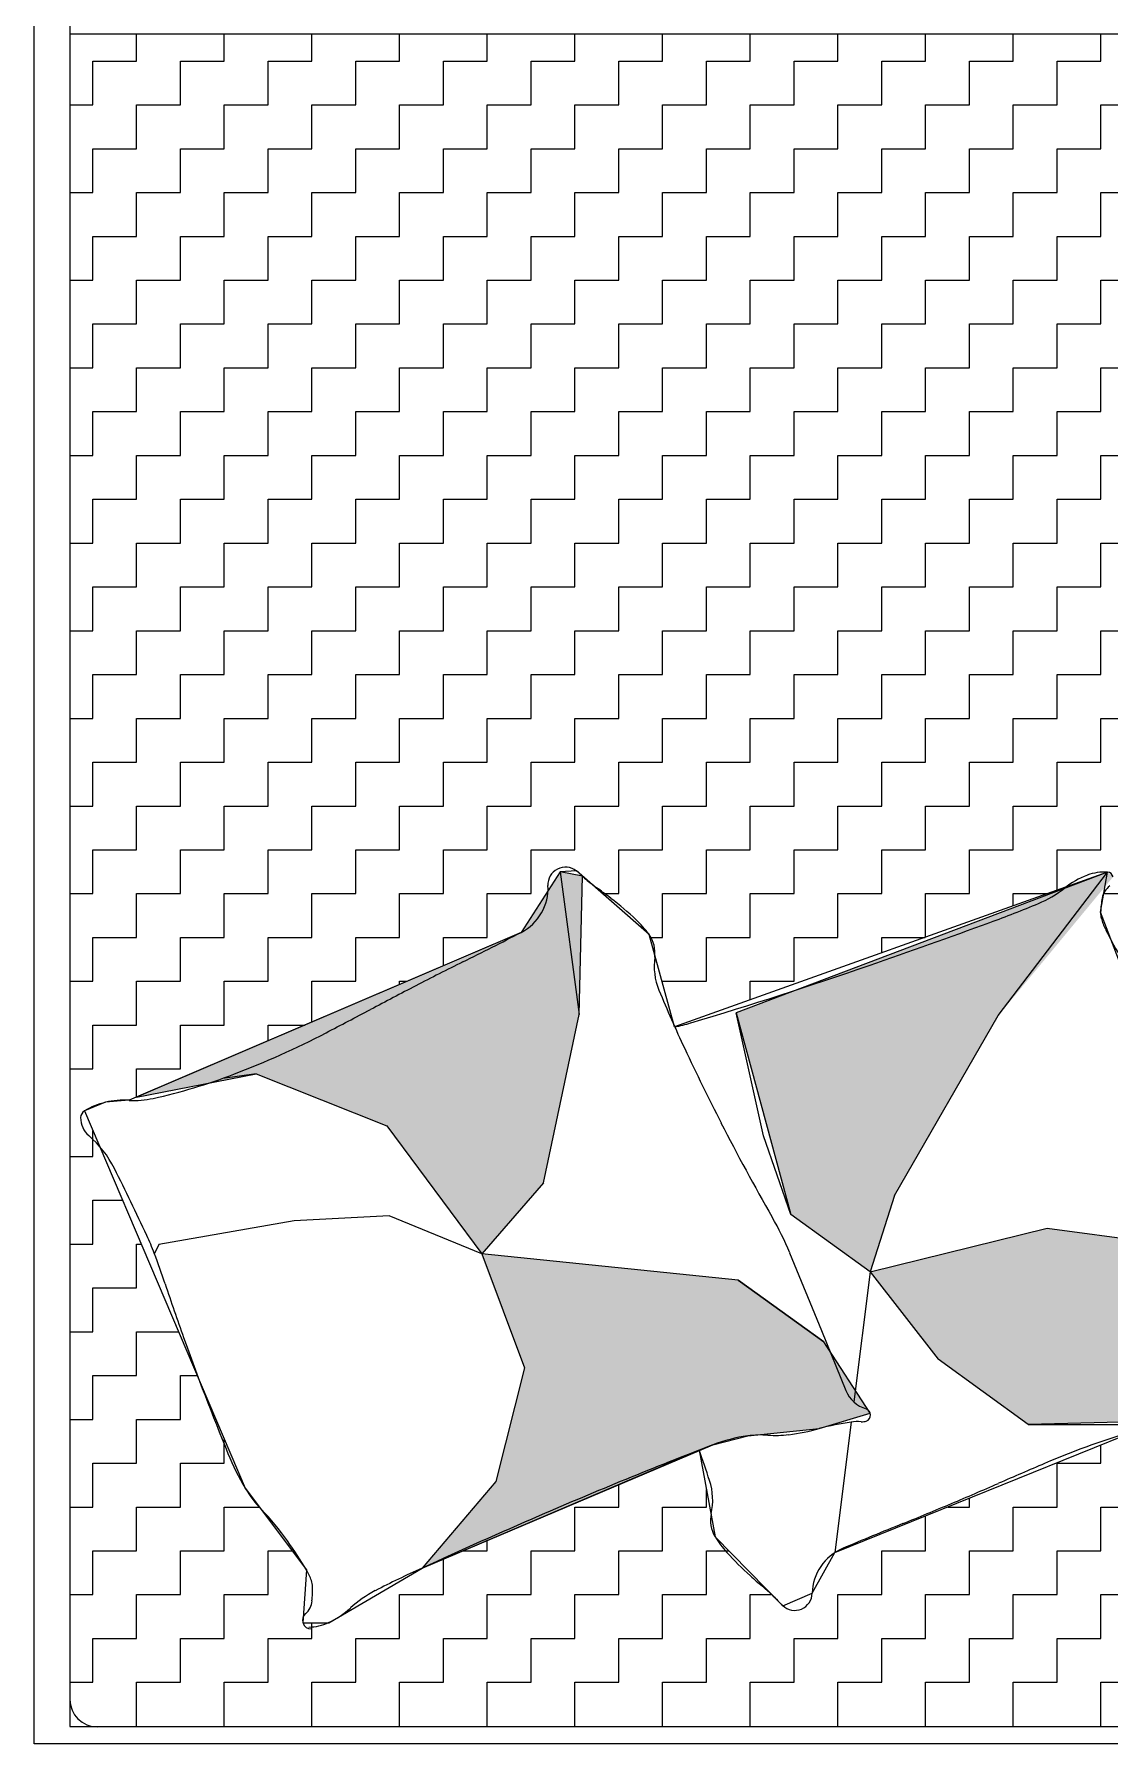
# Model space of a CAD drawing. Header units: inches. Extents: x 11.4 to 53.9, y 13.7 to 38.5.
# Drawn here: x 17.353 to 18.132, y 31.514 to 32.753 of the extents above; entities that cross this region are included whole.
import ezdxf

# ---------------------------------------------------------------- set-up
doc = ezdxf.new("R2010")
doc.units = ezdxf.units.IN
doc.header["$MEASUREMENT"] = 0
for name, color, linetype in [('02', 2, 'Continuous'), ('1', 1, 'Continuous'), ('4', 4, 'Continuous'), ('8', 8, 'Continuous')]:
    doc.layers.add(name, color=color, linetype=linetype)

msp = doc.modelspace()

# ---------------------------------------------------------------- hatches: boundary and pattern name
at = {"layer": '8'}
h = msp.add_hatch(color=256, dxfattribs=at)
h.paths.add_polyline_path([(17.6774, 31.8691), (17.7222, 31.9207), (17.748, 32.0427), (17.7503, 32.1429), (17.7342, 32.1459), (17.7059, 32.1021), (17.4274, 31.9828), (17.514, 31.9997), (17.6086, 31.9619)])
h.paths.add_polyline_path([(17.6774, 31.8691), (17.7084, 31.7866), (17.6877, 31.7041), (17.6342, 31.6415), (17.8448, 31.7307), (17.8701, 31.7373), (17.9219, 31.7426), (17.9588, 31.7537), (17.9251, 31.8055), (17.8632, 31.8502)])
h.paths.add_polyline_path([(17.9587, 31.8561), (18.0871, 31.8877), (18.1899, 31.8739), (18.2259, 31.8538), (18.2672, 31.7649), (18.2212, 31.7492), (18.0733, 31.7455), (18.0081, 31.7929)])
edge = h.paths.add_edge_path()
edge.add_line((18.1347, 32.1423), (18.0516, 32.0418))
edge.add_line((18.0516, 32.0418), (17.9764, 31.9114))
edge.add_line((17.9764, 31.9114), (17.9587, 31.8561))
edge.add_line((17.9587, 31.8561), (17.9013, 31.8976))
edge.add_line((17.9013, 31.8976), (17.8618, 32.0437))
edge.add_line((17.8618, 32.0437), (18.1307, 32.1457))
msp.add_hatch(color=256, dxfattribs=at).paths.add_polyline_path([(17.9587, 31.8561), (17.9764, 31.9114), (18.0516, 32.0418), (18.1307, 32.1457), (17.8618, 32.0437), (17.9013, 31.8976)])

# ---------------------------------------------------------------- linework, layer by layer
at = {"layer": '02'}
for p, q in [((17.4274, 32.7335), (17.4274, 32.753)), ((17.4909, 32.7335), (17.4909, 32.753)), ((17.5544, 32.7335), (17.5544, 32.753)), ((17.6179, 32.7335), (17.6179, 32.753)), ((17.6814, 32.7335), (17.6814, 32.753)), ((17.7449, 32.7335), (17.7449, 32.753)), ((17.8084, 32.7335), (17.8084, 32.753)), ((17.8719, 32.7335), (17.8719, 32.753)), ((17.9354, 32.7335), (17.9354, 32.753)), ((17.9989, 32.7335), (17.9989, 32.753)), ((18.0624, 32.7335), (18.0624, 32.753)), ((18.1259, 32.7335), (18.1259, 32.753)), ((17.3957, 32.7017), (17.3957, 32.7335)), ((17.3957, 32.7335), (17.4274, 32.7335)), ((17.4592, 32.7017), (17.4592, 32.7335)), ((17.4592, 32.7335), (17.4909, 32.7335)), ((17.5227, 32.7017), (17.5227, 32.7335)), ((17.5227, 32.7335), (17.5544, 32.7335)), ((17.5862, 32.7017), (17.5862, 32.7335)), ((17.5862, 32.7335), (17.6179, 32.7335)), ((17.6497, 32.7017), (17.6497, 32.7335)), ((17.6497, 32.7335), (17.6814, 32.7335)), ((17.7132, 32.7017), (17.7132, 32.7335)), ((17.7132, 32.7335), (17.7449, 32.7335)), ((17.7767, 32.7017), (17.7767, 32.7335)), ((17.7767, 32.7335), (17.8084, 32.7335)), ((17.8402, 32.7017), (17.8402, 32.7335)), ((17.8402, 32.7335), (17.8719, 32.7335)), ((17.9037, 32.7017), (17.9037, 32.7335)), ((17.9037, 32.7335), (17.9354, 32.7335)), ((17.9672, 32.7017), (17.9672, 32.7335)), ((17.9672, 32.7335), (17.9989, 32.7335)), ((18.0307, 32.7017), (18.0307, 32.7335)), ((18.0307, 32.7335), (18.0624, 32.7335)), ((18.0942, 32.7017), (18.0942, 32.7335)), ((18.0942, 32.7335), (18.1259, 32.7335)), ((17.379, 32.7017), (17.3957, 32.7017)), ((17.4274, 32.67), (17.4274, 32.7017)), ((17.4274, 32.7017), (17.4592, 32.7017)), ((17.4909, 32.7017), (17.5227, 32.7017)), ((17.4909, 32.67), (17.4909, 32.7017)), ((17.5544, 32.67), (17.5544, 32.7017)), ((17.5544, 32.7017), (17.5862, 32.7017)), ((17.6179, 32.67), (17.6179, 32.7017)), ((17.6179, 32.7017), (17.6497, 32.7017)), ((17.6814, 32.67), (17.6814, 32.7017)), ((17.6814, 32.7017), (17.7132, 32.7017)), ((17.7449, 32.67), (17.7449, 32.7017)), ((17.7449, 32.7017), (17.7767, 32.7017)), ((17.8084, 32.67), (17.8084, 32.7017)), ((17.8084, 32.7017), (17.8402, 32.7017)), ((17.8719, 32.67), (17.8719, 32.7017)), ((17.8719, 32.7017), (17.9037, 32.7017)), ((17.9354, 32.67), (17.9354, 32.7017)), ((17.9354, 32.7017), (17.9672, 32.7017)), ((17.9989, 32.67), (17.9989, 32.7017)), ((17.9989, 32.7017), (18.0307, 32.7017)), ((18.0624, 32.67), (18.0624, 32.7017)), ((18.0624, 32.7017), (18.0942, 32.7017)), ((18.1259, 32.67), (18.1259, 32.7017)), ((18.1259, 32.7017), (18.1577, 32.7017)), ((17.3957, 32.6382), (17.3957, 32.67)), ((17.3957, 32.67), (17.4274, 32.67)), ((17.4592, 32.6382), (17.4592, 32.67)), ((17.4592, 32.67), (17.4909, 32.67)), ((17.5227, 32.6382), (17.5227, 32.67)), ((17.5227, 32.67), (17.5544, 32.67)), ((17.5862, 32.6382), (17.5862, 32.67)), ((17.5862, 32.67), (17.6179, 32.67)), ((17.6497, 32.6382), (17.6497, 32.67)), ((17.6497, 32.67), (17.6814, 32.67)), ((17.7132, 32.6382), (17.7132, 32.67)), ((17.7132, 32.67), (17.7449, 32.67)), ((17.7767, 32.6382), (17.7767, 32.67)), ((17.7767, 32.67), (17.8084, 32.67)), ((17.8402, 32.6382), (17.8402, 32.67)), ((17.8402, 32.67), (17.8719, 32.67)), ((17.9037, 32.6382), (17.9037, 32.67)), ((17.9037, 32.67), (17.9354, 32.67)), ((17.9672, 32.6382), (17.9672, 32.67)), ((17.9672, 32.67), (17.9989, 32.67)), ((18.0307, 32.6382), (18.0307, 32.67)), ((18.0307, 32.67), (18.0624, 32.67)), ((18.0942, 32.6382), (18.0942, 32.67)), ((18.0942, 32.67), (18.1259, 32.67)), ((17.379, 32.6382), (17.3957, 32.6382)), ((17.4274, 32.6065), (17.4274, 32.6382)), ((17.4274, 32.6382), (17.4592, 32.6382)), ((17.4909, 32.6382), (17.5227, 32.6382)), ((17.4909, 32.6065), (17.4909, 32.6382)), ((17.5544, 32.6065), (17.5544, 32.6382)), ((17.5544, 32.6382), (17.5862, 32.6382)), ((17.6179, 32.6065), (17.6179, 32.6382)), ((17.6179, 32.6382), (17.6497, 32.6382)), ((17.6814, 32.6065), (17.6814, 32.6382)), ((17.6814, 32.6382), (17.7132, 32.6382)), ((17.7449, 32.6065), (17.7449, 32.6382)), ((17.7449, 32.6382), (17.7767, 32.6382)), ((17.8084, 32.6065), (17.8084, 32.6382)), ((17.8084, 32.6382), (17.8402, 32.6382)), ((17.8719, 32.6065), (17.8719, 32.6382)), ((17.8719, 32.6382), (17.9037, 32.6382)), ((17.9354, 32.6065), (17.9354, 32.6382)), ((17.9354, 32.6382), (17.9672, 32.6382)), ((17.9989, 32.6065), (17.9989, 32.6382)), ((17.9989, 32.6382), (18.0307, 32.6382)), ((18.0624, 32.6065), (18.0624, 32.6382)), ((18.0624, 32.6382), (18.0942, 32.6382)), ((18.1259, 32.6065), (18.1259, 32.6382)), ((18.1259, 32.6382), (18.1577, 32.6382)), ((17.3957, 32.5747), (17.3957, 32.6065)), ((17.3957, 32.6065), (17.4274, 32.6065)), ((17.4592, 32.5747), (17.4592, 32.6065)), ((17.4592, 32.6065), (17.4909, 32.6065)), ((17.5227, 32.5747), (17.5227, 32.6065)), ((17.5227, 32.6065), (17.5544, 32.6065)), ((17.5862, 32.5747), (17.5862, 32.6065)), ((17.5862, 32.6065), (17.6179, 32.6065)), ((17.6497, 32.5747), (17.6497, 32.6065)), ((17.6497, 32.6065), (17.6814, 32.6065)), ((17.7132, 32.5747), (17.7132, 32.6065)), ((17.7132, 32.6065), (17.7449, 32.6065)), ((17.7767, 32.5747), (17.7767, 32.6065)), ((17.7767, 32.6065), (17.8084, 32.6065)), ((17.8402, 32.5747), (17.8402, 32.6065)), ((17.8402, 32.6065), (17.8719, 32.6065)), ((17.9037, 32.5747), (17.9037, 32.6065)), ((17.9037, 32.6065), (17.9354, 32.6065)), ((17.9672, 32.5747), (17.9672, 32.6065)), ((17.9672, 32.6065), (17.9989, 32.6065)), ((18.0307, 32.5747), (18.0307, 32.6065)), ((18.0307, 32.6065), (18.0624, 32.6065)), ((18.0942, 32.5747), (18.0942, 32.6065)), ((18.0942, 32.6065), (18.1259, 32.6065)), ((17.379, 32.5747), (17.3957, 32.5747)), ((17.4274, 32.543), (17.4274, 32.5747)), ((17.4274, 32.5747), (17.4592, 32.5747)), ((17.4909, 32.5747), (17.5227, 32.5747)), ((17.4909, 32.543), (17.4909, 32.5747)), ((17.5544, 32.543), (17.5544, 32.5747)), ((17.5544, 32.5747), (17.5862, 32.5747)), ((17.6179, 32.543), (17.6179, 32.5747)), ((17.6179, 32.5747), (17.6497, 32.5747)), ((17.6814, 32.543), (17.6814, 32.5747)), ((17.6814, 32.5747), (17.7132, 32.5747)), ((17.7449, 32.543), (17.7449, 32.5747)), ((17.7449, 32.5747), (17.7767, 32.5747)), ((17.8084, 32.543), (17.8084, 32.5747)), ((17.8084, 32.5747), (17.8402, 32.5747)), ((17.8719, 32.543), (17.8719, 32.5747)), ((17.8719, 32.5747), (17.9037, 32.5747)), ((17.9354, 32.543), (17.9354, 32.5747)), ((17.9354, 32.5747), (17.9672, 32.5747)), ((17.9989, 32.543), (17.9989, 32.5747)), ((17.9989, 32.5747), (18.0307, 32.5747)), ((18.0624, 32.543), (18.0624, 32.5747)), ((18.0624, 32.5747), (18.0942, 32.5747)), ((18.1259, 32.543), (18.1259, 32.5747)), ((18.1259, 32.5747), (18.1577, 32.5747)), ((17.3957, 32.5112), (17.3957, 32.543)), ((17.3957, 32.543), (17.4274, 32.543)), ((17.4592, 32.5112), (17.4592, 32.543)), ((17.4592, 32.543), (17.4909, 32.543)), ((17.5227, 32.5112), (17.5227, 32.543)), ((17.5227, 32.543), (17.5544, 32.543)), ((17.5862, 32.5112), (17.5862, 32.543)), ((17.5862, 32.543), (17.6179, 32.543)), ((17.6497, 32.5112), (17.6497, 32.543)), ((17.6497, 32.543), (17.6814, 32.543)), ((17.7132, 32.5112), (17.7132, 32.543)), ((17.7132, 32.543), (17.7449, 32.543)), ((17.7767, 32.5112), (17.7767, 32.543)), ((17.7767, 32.543), (17.8084, 32.543)), ((17.8402, 32.5112), (17.8402, 32.543)), ((17.8402, 32.543), (17.8719, 32.543)), ((17.9037, 32.5112), (17.9037, 32.543)), ((17.9037, 32.543), (17.9354, 32.543)), ((17.9672, 32.5112), (17.9672, 32.543)), ((17.9672, 32.543), (17.9989, 32.543)), ((18.0307, 32.5112), (18.0307, 32.543)), ((18.0307, 32.543), (18.0624, 32.543)), ((18.0942, 32.5112), (18.0942, 32.543)), ((18.0942, 32.543), (18.1259, 32.543)), ((17.379, 32.5112), (17.3957, 32.5112)), ((17.4274, 32.4795), (17.4274, 32.5112)), ((17.4274, 32.5112), (17.4592, 32.5112)), ((17.4909, 32.5112), (17.5227, 32.5112)), ((17.4909, 32.4795), (17.4909, 32.5112)), ((17.5544, 32.4795), (17.5544, 32.5112)), ((17.5544, 32.5112), (17.5862, 32.5112)), ((17.6179, 32.4795), (17.6179, 32.5112)), ((17.6179, 32.5112), (17.6497, 32.5112)), ((17.6814, 32.4795), (17.6814, 32.5112)), ((17.6814, 32.5112), (17.7132, 32.5112)), ((17.7449, 32.4795), (17.7449, 32.5112)), ((17.7449, 32.5112), (17.7767, 32.5112)), ((17.8084, 32.4795), (17.8084, 32.5112)), ((17.8084, 32.5112), (17.8402, 32.5112)), ((17.8719, 32.4795), (17.8719, 32.5112)), ((17.8719, 32.5112), (17.9037, 32.5112)), ((17.9354, 32.4795), (17.9354, 32.5112)), ((17.9354, 32.5112), (17.9672, 32.5112)), ((17.9989, 32.4795), (17.9989, 32.5112)), ((17.9989, 32.5112), (18.0307, 32.5112)), ((18.0624, 32.4795), (18.0624, 32.5112)), ((18.0624, 32.5112), (18.0942, 32.5112)), ((18.1259, 32.4795), (18.1259, 32.5112)), ((18.1259, 32.5112), (18.1577, 32.5112)), ((17.3957, 32.4477), (17.3957, 32.4795)), ((17.3957, 32.4795), (17.4274, 32.4795)), ((17.4592, 32.4477), (17.4592, 32.4795)), ((17.4592, 32.4795), (17.4909, 32.4795)), ((17.5227, 32.4477), (17.5227, 32.4795)), ((17.5227, 32.4795), (17.5544, 32.4795)), ((17.5862, 32.4477), (17.5862, 32.4795)), ((17.5862, 32.4795), (17.6179, 32.4795)), ((17.6497, 32.4477), (17.6497, 32.4795)), ((17.6497, 32.4795), (17.6814, 32.4795)), ((17.7132, 32.4477), (17.7132, 32.4795)), ((17.7132, 32.4795), (17.7449, 32.4795)), ((17.7767, 32.4477), (17.7767, 32.4795)), ((17.7767, 32.4795), (17.8084, 32.4795)), ((17.8402, 32.4477), (17.8402, 32.4795)), ((17.8402, 32.4795), (17.8719, 32.4795)), ((17.9037, 32.4477), (17.9037, 32.4795)), ((17.9037, 32.4795), (17.9354, 32.4795)), ((17.9672, 32.4477), (17.9672, 32.4795)), ((17.9672, 32.4795), (17.9989, 32.4795)), ((18.0307, 32.4477), (18.0307, 32.4795)), ((18.0307, 32.4795), (18.0624, 32.4795)), ((18.0942, 32.4477), (18.0942, 32.4795)), ((18.0942, 32.4795), (18.1259, 32.4795)), ((17.379, 32.4477), (17.3957, 32.4477)), ((17.4274, 32.416), (17.4274, 32.4477)), ((17.4274, 32.4477), (17.4592, 32.4477)), ((17.4909, 32.4477), (17.5227, 32.4477)), ((17.4909, 32.416), (17.4909, 32.4477)), ((17.5544, 32.416), (17.5544, 32.4477)), ((17.5544, 32.4477), (17.5862, 32.4477)), ((17.6179, 32.416), (17.6179, 32.4477)), ((17.6179, 32.4477), (17.6497, 32.4477)), ((17.6814, 32.416), (17.6814, 32.4477)), ((17.6814, 32.4477), (17.7132, 32.4477)), ((17.7449, 32.416), (17.7449, 32.4477)), ((17.7449, 32.4477), (17.7767, 32.4477)), ((17.8084, 32.416), (17.8084, 32.4477)), ((17.8084, 32.4477), (17.8402, 32.4477)), ((17.8719, 32.416), (17.8719, 32.4477)), ((17.8719, 32.4477), (17.9037, 32.4477)), ((17.9354, 32.416), (17.9354, 32.4477)), ((17.9354, 32.4477), (17.9672, 32.4477)), ((17.9989, 32.416), (17.9989, 32.4477)), ((17.9989, 32.4477), (18.0307, 32.4477)), ((18.0624, 32.416), (18.0624, 32.4477)), ((18.0624, 32.4477), (18.0942, 32.4477)), ((18.1259, 32.416), (18.1259, 32.4477)), ((18.1259, 32.4477), (18.1577, 32.4477)), ((17.3957, 32.3842), (17.3957, 32.416)), ((17.3957, 32.416), (17.4274, 32.416)), ((17.4592, 32.3842), (17.4592, 32.416)), ((17.4592, 32.416), (17.4909, 32.416)), ((17.5227, 32.3842), (17.5227, 32.416)), ((17.5227, 32.416), (17.5544, 32.416)), ((17.5862, 32.3842), (17.5862, 32.416)), ((17.5862, 32.416), (17.6179, 32.416)), ((17.6497, 32.3842), (17.6497, 32.416)), ((17.6497, 32.416), (17.6814, 32.416)), ((17.7132, 32.3842), (17.7132, 32.416)), ((17.7132, 32.416), (17.7449, 32.416)), ((17.7767, 32.3842), (17.7767, 32.416)), ((17.7767, 32.416), (17.8084, 32.416)), ((17.8402, 32.3842), (17.8402, 32.416)), ((17.8402, 32.416), (17.8719, 32.416)), ((17.9037, 32.3842), (17.9037, 32.416)), ((17.9037, 32.416), (17.9354, 32.416)), ((17.9672, 32.3842), (17.9672, 32.416)), ((17.9672, 32.416), (17.9989, 32.416)), ((18.0307, 32.3842), (18.0307, 32.416)), ((18.0307, 32.416), (18.0624, 32.416)), ((18.0942, 32.3842), (18.0942, 32.416)), ((18.0942, 32.416), (18.1259, 32.416)), ((17.379, 32.3842), (17.3957, 32.3842)), ((17.4274, 32.3525), (17.4274, 32.3842)), ((17.4274, 32.3842), (17.4592, 32.3842)), ((17.4909, 32.3842), (17.5227, 32.3842)), ((17.4909, 32.3525), (17.4909, 32.3842)), ((17.5544, 32.3525), (17.5544, 32.3842)), ((17.5544, 32.3842), (17.5862, 32.3842)), ((17.6179, 32.3525), (17.6179, 32.3842)), ((17.6179, 32.3842), (17.6497, 32.3842)), ((17.6814, 32.3525), (17.6814, 32.3842)), ((17.6814, 32.3842), (17.7132, 32.3842)), ((17.7449, 32.3525), (17.7449, 32.3842)), ((17.7449, 32.3842), (17.7767, 32.3842)), ((17.8084, 32.3525), (17.8084, 32.3842)), ((17.8084, 32.3842), (17.8402, 32.3842)), ((17.8719, 32.3525), (17.8719, 32.3842)), ((17.8719, 32.3842), (17.9037, 32.3842)), ((17.9354, 32.3525), (17.9354, 32.3842)), ((17.9354, 32.3842), (17.9672, 32.3842)), ((17.9989, 32.3525), (17.9989, 32.3842)), ((17.9989, 32.3842), (18.0307, 32.3842)), ((18.0624, 32.3525), (18.0624, 32.3842)), ((18.0624, 32.3842), (18.0942, 32.3842)), ((18.1259, 32.3525), (18.1259, 32.3842)), ((18.1259, 32.3842), (18.1577, 32.3842)), ((17.3957, 32.3207), (17.3957, 32.3525)), ((17.3957, 32.3525), (17.4274, 32.3525)), ((17.4592, 32.3207), (17.4592, 32.3525)), ((17.4592, 32.3525), (17.4909, 32.3525)), ((17.5227, 32.3525), (17.5544, 32.3525)), ((17.5227, 32.3207), (17.5227, 32.3525)), ((17.5862, 32.3525), (17.6179, 32.3525)), ((17.5862, 32.3207), (17.5862, 32.3525)), ((17.6497, 32.3525), (17.6814, 32.3525)), ((17.6497, 32.3207), (17.6497, 32.3525)), ((17.7132, 32.3525), (17.7449, 32.3525)), ((17.7132, 32.3207), (17.7132, 32.3525)), ((17.7767, 32.3525), (17.8084, 32.3525)), ((17.7767, 32.3207), (17.7767, 32.3525)), ((17.8402, 32.3525), (17.8719, 32.3525)), ((17.8402, 32.3207), (17.8402, 32.3525)), ((17.9037, 32.3525), (17.9354, 32.3525)), ((17.9037, 32.3207), (17.9037, 32.3525)), ((17.9672, 32.3525), (17.9989, 32.3525)), ((17.9672, 32.3207), (17.9672, 32.3525)), ((18.0307, 32.3525), (18.0624, 32.3525)), ((18.0307, 32.3207), (18.0307, 32.3525)), ((18.0942, 32.3525), (18.1259, 32.3525)), ((18.0942, 32.3207), (18.0942, 32.3525)), ((17.379, 32.3207), (17.3957, 32.3207)), ((17.4274, 32.289), (17.4274, 32.3207)), ((17.4274, 32.3207), (17.4592, 32.3207)), ((17.4909, 32.289), (17.4909, 32.3207)), ((17.4909, 32.3207), (17.5227, 32.3207)), ((17.5544, 32.289), (17.5544, 32.3207)), ((17.5544, 32.3207), (17.5862, 32.3207)), ((17.6179, 32.289), (17.6179, 32.3207)), ((17.6179, 32.3207), (17.6497, 32.3207)), ((17.6814, 32.289), (17.6814, 32.3207)), ((17.6814, 32.3207), (17.7132, 32.3207)), ((17.7449, 32.289), (17.7449, 32.3207)), ((17.7449, 32.3207), (17.7767, 32.3207)), ((17.8084, 32.289), (17.8084, 32.3207)), ((17.8084, 32.3207), (17.8402, 32.3207)), ((17.8719, 32.289), (17.8719, 32.3207)), ((17.8719, 32.3207), (17.9037, 32.3207)), ((17.9354, 32.289), (17.9354, 32.3207)), ((17.9354, 32.3207), (17.9672, 32.3207)), ((17.9989, 32.289), (17.9989, 32.3207)), ((17.9989, 32.3207), (18.0307, 32.3207)), ((18.0624, 32.289), (18.0624, 32.3207)), ((18.0624, 32.3207), (18.0942, 32.3207)), ((18.1259, 32.289), (18.1259, 32.3207)), ((18.1259, 32.3207), (18.1577, 32.3207)), ((17.3957, 32.2572), (17.3957, 32.289)), ((17.3957, 32.289), (17.4274, 32.289)), ((17.4592, 32.2572), (17.4592, 32.289)), ((17.4592, 32.289), (17.4909, 32.289)), ((17.5227, 32.2572), (17.5227, 32.289)), ((17.5227, 32.289), (17.5544, 32.289)), ((17.5862, 32.2572), (17.5862, 32.289)), ((17.5862, 32.289), (17.6179, 32.289)), ((17.6497, 32.2572), (17.6497, 32.289)), ((17.6497, 32.289), (17.6814, 32.289)), ((17.7132, 32.2572), (17.7132, 32.289)), ((17.7132, 32.289), (17.7449, 32.289)), ((17.7767, 32.2572), (17.7767, 32.289)), ((17.7767, 32.289), (17.8084, 32.289)), ((17.8402, 32.2572), (17.8402, 32.289)), ((17.8402, 32.289), (17.8719, 32.289)), ((17.9037, 32.2572), (17.9037, 32.289)), ((17.9037, 32.289), (17.9354, 32.289)), ((17.9672, 32.2572), (17.9672, 32.289)), ((17.9672, 32.289), (17.9989, 32.289)), ((18.0307, 32.2572), (18.0307, 32.289)), ((18.0307, 32.289), (18.0624, 32.289)), ((18.0942, 32.2572), (18.0942, 32.289)), ((18.0942, 32.289), (18.1259, 32.289)), ((17.379, 32.2572), (17.3957, 32.2572)), ((17.4274, 32.2255), (17.4274, 32.2572)), ((17.4274, 32.2572), (17.4592, 32.2572)), ((17.4909, 32.2572), (17.5227, 32.2572)), ((17.4909, 32.2255), (17.4909, 32.2572)), ((17.5544, 32.2255), (17.5544, 32.2572)), ((17.5544, 32.2572), (17.5862, 32.2572)), ((17.6179, 32.2255), (17.6179, 32.2572)), ((17.6179, 32.2572), (17.6497, 32.2572)), ((17.6814, 32.2255), (17.6814, 32.2572)), ((17.6814, 32.2572), (17.7132, 32.2572)), ((17.7449, 32.2255), (17.7449, 32.2572)), ((17.7449, 32.2572), (17.7767, 32.2572)), ((17.8084, 32.2255), (17.8084, 32.2572)), ((17.8084, 32.2572), (17.8402, 32.2572)), ((17.8719, 32.2255), (17.8719, 32.2572)), ((17.8719, 32.2572), (17.9037, 32.2572)), ((17.9354, 32.2255), (17.9354, 32.2572)), ((17.9354, 32.2572), (17.9672, 32.2572)), ((17.9989, 32.2255), (17.9989, 32.2572)), ((17.9989, 32.2572), (18.0307, 32.2572)), ((18.0624, 32.2255), (18.0624, 32.2572)), ((18.0624, 32.2572), (18.0942, 32.2572)), ((18.1259, 32.2255), (18.1259, 32.2572)), ((18.1259, 32.2572), (18.1577, 32.2572)), ((17.3957, 32.1937), (17.3957, 32.2255)), ((17.3957, 32.2255), (17.4274, 32.2255)), ((17.4592, 32.1937), (17.4592, 32.2255)), ((17.4592, 32.2255), (17.4909, 32.2255)), ((17.5227, 32.1937), (17.5227, 32.2255)), ((17.5227, 32.2255), (17.5544, 32.2255)), ((17.5862, 32.1937), (17.5862, 32.2255)), ((17.5862, 32.2255), (17.6179, 32.2255)), ((17.6497, 32.1937), (17.6497, 32.2255)), ((17.6497, 32.2255), (17.6814, 32.2255)), ((17.7132, 32.1937), (17.7132, 32.2255)), ((17.7132, 32.2255), (17.7449, 32.2255)), ((17.7767, 32.1937), (17.7767, 32.2255)), ((17.7767, 32.2255), (17.8084, 32.2255)), ((17.8402, 32.1937), (17.8402, 32.2255)), ((17.8402, 32.2255), (17.8719, 32.2255)), ((17.9037, 32.1937), (17.9037, 32.2255)), ((17.9037, 32.2255), (17.9354, 32.2255)), ((17.9672, 32.1937), (17.9672, 32.2255)), ((17.9672, 32.2255), (17.9989, 32.2255)), ((18.0307, 32.1937), (18.0307, 32.2255)), ((18.0307, 32.2255), (18.0624, 32.2255)), ((18.0942, 32.1937), (18.0942, 32.2255)), ((18.0942, 32.2255), (18.1259, 32.2255)), ((17.379, 32.1937), (17.3957, 32.1937)), ((17.4274, 32.162), (17.4274, 32.1937)), ((17.4274, 32.1937), (17.4592, 32.1937)), ((17.4909, 32.1937), (17.5227, 32.1937)), ((17.4909, 32.162), (17.4909, 32.1937)), ((17.5544, 32.162), (17.5544, 32.1937)), ((17.5544, 32.1937), (17.5862, 32.1937)), ((17.6179, 32.162), (17.6179, 32.1937)), ((17.6179, 32.1937), (17.6497, 32.1937)), ((17.6814, 32.162), (17.6814, 32.1937)), ((17.6814, 32.1937), (17.7132, 32.1937)), ((17.7449, 32.162), (17.7449, 32.1937)), ((17.7449, 32.1937), (17.7767, 32.1937)), ((17.8084, 32.162), (17.8084, 32.1937)), ((17.8084, 32.1937), (17.8402, 32.1937)), ((17.8719, 32.162), (17.8719, 32.1937)), ((17.8719, 32.1937), (17.9037, 32.1937)), ((17.9354, 32.162), (17.9354, 32.1937)), ((17.9354, 32.1937), (17.9672, 32.1937)), ((17.9989, 32.162), (17.9989, 32.1937)), ((17.9989, 32.1937), (18.0307, 32.1937)), ((18.0624, 32.162), (18.0624, 32.1937)), ((18.0624, 32.1937), (18.0942, 32.1937)), ((18.1259, 32.162), (18.1259, 32.1937)), ((18.1259, 32.1937), (18.1577, 32.1937)), ((17.3957, 32.1302), (17.3957, 32.162)), ((17.3957, 32.162), (17.4274, 32.162)), ((17.4592, 32.1302), (17.4592, 32.162)), ((17.4592, 32.162), (17.4909, 32.162)), ((17.5227, 32.1302), (17.5227, 32.162)), ((17.5227, 32.162), (17.5544, 32.162)), ((17.5862, 32.1302), (17.5862, 32.162)), ((17.5862, 32.162), (17.6179, 32.162)), ((17.6497, 32.1302), (17.6497, 32.162)), ((17.6497, 32.162), (17.6814, 32.162)), ((17.7132, 32.1302), (17.7132, 32.162)), ((17.7132, 32.162), (17.7449, 32.162)), ((17.7767, 32.1302), (17.7767, 32.162)), ((17.7767, 32.162), (17.8084, 32.162)), ((17.8402, 32.1302), (17.8402, 32.162)), ((17.8402, 32.162), (17.8719, 32.162)), ((17.9037, 32.1302), (17.9037, 32.162)), ((17.9037, 32.162), (17.9354, 32.162)), ((17.9672, 32.1302), (17.9672, 32.162)), ((17.9672, 32.162), (17.9989, 32.162)), ((18.0307, 32.1302), (18.0307, 32.162)), ((18.0307, 32.162), (18.0624, 32.162)), ((18.0942, 32.1327), (18.0942, 32.162)), ((18.0942, 32.162), (18.1259, 32.162)), ((17.7342, 32.1459), (17.7059, 32.1021)), ((17.7503, 32.1429), (17.7342, 32.1459)), ((17.7342, 32.1459), (17.748, 32.0427)), ((17.748, 32.0427), (17.7503, 32.1429)), ((18.1307, 32.1457), (17.8618, 32.0437)), ((18.0516, 32.0418), (18.1307, 32.1457)), ((17.379, 32.1302), (17.3957, 32.1302)), ((17.4274, 32.0985), (17.4274, 32.1302)), ((17.4274, 32.1302), (17.4592, 32.1302)), ((17.4909, 32.1302), (17.5227, 32.1302)), ((17.4909, 32.0985), (17.4909, 32.1302)), ((17.5544, 32.0985), (17.5544, 32.1302)), ((17.5544, 32.1302), (17.5862, 32.1302)), ((17.6179, 32.0985), (17.6179, 32.1302)), ((17.6179, 32.1302), (17.6497, 32.1302)), ((17.6814, 32.0985), (17.6814, 32.1302)), ((17.6814, 32.1302), (17.7132, 32.1302)), ((17.7647, 32.1302), (17.7767, 32.1302)), ((17.8084, 32.0985), (17.8084, 32.1302)), ((17.8084, 32.1302), (17.8402, 32.1302)), ((17.8719, 32.0985), (17.8719, 32.1302)), ((17.8719, 32.1302), (17.9037, 32.1302)), ((17.9354, 32.0985), (17.9354, 32.1302)), ((17.9354, 32.1302), (17.9672, 32.1302)), ((17.9989, 32.0986), (17.9989, 32.1302)), ((17.9989, 32.1302), (18.0307, 32.1302)), ((18.0624, 32.1213), (18.0624, 32.1302)), ((18.0624, 32.1302), (18.0874, 32.1302)), ((18.128, 32.1302), (18.1577, 32.1302)), ((17.7059, 32.1021), (17.4219, 31.9805)), ((17.7059, 32.1021), (17.4274, 31.9828)), ((17.3957, 32.0667), (17.3957, 32.0985)), ((17.3957, 32.0985), (17.4274, 32.0985)), ((17.4592, 32.0667), (17.4592, 32.0985)), ((17.4592, 32.0985), (17.4909, 32.0985)), ((17.5227, 32.0667), (17.5227, 32.0985)), ((17.5227, 32.0985), (17.5544, 32.0985)), ((17.5862, 32.0667), (17.5862, 32.0985)), ((17.5862, 32.0985), (17.6179, 32.0985)), ((17.6497, 32.078), (17.6497, 32.0985)), ((17.6497, 32.0985), (17.6814, 32.0985)), ((17.7992, 32.0985), (17.8084, 32.0985)), ((17.8402, 32.0667), (17.8402, 32.0985)), ((17.8402, 32.0985), (17.8719, 32.0985)), ((17.9037, 32.0667), (17.9037, 32.0985)), ((17.9037, 32.0985), (17.9354, 32.0985)), ((17.9672, 32.0873), (17.9672, 32.0985)), ((17.9672, 32.0985), (17.9985, 32.0985)), ((17.379, 32.0667), (17.3957, 32.0667)), ((17.4274, 32.035), (17.4274, 32.0667)), ((17.4274, 32.0667), (17.4592, 32.0667)), ((17.4909, 32.0667), (17.5227, 32.0667)), ((17.4909, 32.035), (17.4909, 32.0667)), ((17.5544, 32.0372), (17.5544, 32.0667)), ((17.5544, 32.0667), (17.5862, 32.0667)), ((17.6179, 32.0644), (17.6179, 32.0667)), ((17.6179, 32.0667), (17.6233, 32.0667)), ((17.8084, 32.0651), (17.8084, 32.0667)), ((17.8084, 32.0667), (17.8402, 32.0667)), ((17.8719, 32.0533), (17.8719, 32.0667)), ((17.8719, 32.0667), (17.9037, 32.0667)), ((17.7222, 31.9207), (17.748, 32.0427)), ((17.8618, 32.0437), (17.9013, 31.8976)), ((17.8816, 31.9548), (17.8618, 32.0437)), ((17.9764, 31.9114), (18.0516, 32.0418)), ((17.3957, 32.0032), (17.3957, 32.035)), ((17.3957, 32.035), (17.4274, 32.035)), ((17.4592, 32.0032), (17.4592, 32.035)), ((17.4592, 32.035), (17.4909, 32.035)), ((17.5227, 32.0236), (17.5227, 32.035)), ((17.5227, 32.035), (17.5492, 32.035)), ((17.379, 32.0032), (17.3957, 32.0032)), ((17.4274, 31.9828), (17.4274, 32.0032)), ((17.4274, 32.0032), (17.4592, 32.0032)), ((17.4274, 31.9828), (17.514, 31.9997)), ((17.514, 31.9997), (17.4899, 31.9963)), ((17.514, 31.9997), (17.6086, 31.9619)), ((17.3957, 31.9397), (17.3957, 31.9584)), ((17.6086, 31.9619), (17.6774, 31.8691)), ((17.9013, 31.8976), (17.8816, 31.9548)), ((17.379, 31.9397), (17.3957, 31.9397)), ((17.7222, 31.9207), (17.6774, 31.8691)), ((17.3957, 31.8762), (17.3957, 31.908)), ((17.3957, 31.908), (17.4171, 31.908)), ((17.9764, 31.9114), (17.9587, 31.8561)), ((17.5415, 31.8932), (17.4435, 31.876)), ((17.6103, 31.8966), (17.5415, 31.8932)), ((17.6774, 31.8691), (17.6103, 31.8966)), ((17.9587, 31.8561), (17.9013, 31.8976)), ((17.379, 31.8762), (17.3957, 31.8762)), ((17.4274, 31.8445), (17.4274, 31.8762)), ((17.4274, 31.8762), (17.4307, 31.8762)), ((17.9587, 31.8561), (18.0871, 31.8877)), ((18.0871, 31.8877), (18.1899, 31.8739)), ((17.4435, 31.876), (17.4402, 31.8695)), ((17.6774, 31.8691), (17.7084, 31.7866)), ((17.8632, 31.8502), (17.6774, 31.8691)), ((17.9587, 31.8561), (17.9469, 31.762)), ((17.9587, 31.8561), (18.0081, 31.7929)), ((17.3957, 31.8127), (17.3957, 31.8445)), ((17.3957, 31.8445), (17.4274, 31.8445)), ((17.9251, 31.8055), (17.8632, 31.8502)), ((17.8632, 31.8502), (17.9131, 31.8141)), ((17.379, 31.8127), (17.3957, 31.8127)), ((17.4274, 31.781), (17.4274, 31.8127)), ((17.4274, 31.8127), (17.4577, 31.8127)), ((17.9131, 31.8141), (17.9251, 31.8055)), ((17.9235, 31.8136), (17.9412, 31.7701)), ((17.9588, 31.7537), (17.9251, 31.8055)), ((18.0733, 31.7455), (18.0081, 31.7929)), ((17.3957, 31.7492), (17.3957, 31.781)), ((17.3957, 31.781), (17.4274, 31.781)), ((17.4592, 31.7492), (17.4592, 31.781)), ((17.4592, 31.781), (17.4712, 31.781)), ((17.7084, 31.7866), (17.6877, 31.7041)), ((17.9219, 31.7426), (17.9588, 31.7537)), ((17.379, 31.7492), (17.3957, 31.7492)), ((17.4274, 31.7175), (17.4274, 31.7492)), ((17.4274, 31.7492), (17.4592, 31.7492)), ((17.8701, 31.7373), (17.9219, 31.7426)), ((17.945, 31.7473), (17.9332, 31.6527)), ((18.2212, 31.7492), (18.0733, 31.7455)), ((18.0733, 31.7455), (18.1662, 31.7455)), ((17.4909, 31.7175), (17.4909, 31.7347)), ((17.6342, 31.6415), (17.8448, 31.7307)), ((17.8448, 31.7307), (17.8701, 31.7373)), ((18.1259, 31.7175), (18.1259, 31.7306)), ((17.3957, 31.6857), (17.3957, 31.7175)), ((17.3957, 31.7175), (17.4274, 31.7175)), ((17.4592, 31.6857), (17.4592, 31.7175)), ((17.4592, 31.7175), (17.4909, 31.7175)), ((17.6342, 31.6415), (17.835, 31.7269)), ((18.0942, 31.6857), (18.0942, 31.7175)), ((18.0942, 31.7175), (18.1259, 31.7175)), ((17.6877, 31.7041), (17.6342, 31.6415)), ((17.7767, 31.6857), (17.7767, 31.7021)), ((17.8402, 31.6857), (17.8402, 31.6983)), ((18.0307, 31.6857), (18.0307, 31.6921)), ((17.379, 31.6857), (17.3957, 31.6857)), ((17.4274, 31.654), (17.4274, 31.6857)), ((17.4274, 31.6857), (17.4592, 31.6857)), ((17.4909, 31.654), (17.4909, 31.6857)), ((17.4909, 31.6857), (17.5162, 31.6857)), ((17.7449, 31.654), (17.7449, 31.6857)), ((17.7449, 31.6857), (17.7767, 31.6857)), ((17.8084, 31.654), (17.8084, 31.6857)), ((17.8084, 31.6857), (17.8402, 31.6857)), ((17.9989, 31.654), (17.9989, 31.6792)), ((18.015, 31.6857), (18.0307, 31.6857)), ((18.0624, 31.654), (18.0624, 31.6857)), ((18.0624, 31.6857), (18.0942, 31.6857)), ((18.1259, 31.654), (18.1259, 31.6857)), ((18.1259, 31.6857), (18.1577, 31.6857)), ((17.3957, 31.6222), (17.3957, 31.654)), ((17.3957, 31.654), (17.4274, 31.654)), ((17.4592, 31.6222), (17.4592, 31.654)), ((17.4592, 31.654), (17.4909, 31.654)), ((17.5227, 31.6222), (17.5227, 31.654)), ((17.5227, 31.654), (17.54, 31.654)), ((17.6635, 31.654), (17.6814, 31.654)), ((17.6814, 31.654), (17.6814, 31.6616)), ((17.7132, 31.6222), (17.7132, 31.654)), ((17.7132, 31.654), (17.7449, 31.654)), ((17.7767, 31.6222), (17.7767, 31.654)), ((17.7767, 31.654), (17.8084, 31.654)), ((17.8402, 31.6222), (17.8402, 31.654)), ((17.8402, 31.654), (17.8564, 31.654)), ((17.9672, 31.6222), (17.9672, 31.654)), ((17.9672, 31.654), (17.9989, 31.654)), ((18.0307, 31.6222), (18.0307, 31.654)), ((18.0307, 31.654), (18.0624, 31.654)), ((18.0942, 31.6222), (18.0942, 31.654)), ((18.0942, 31.654), (18.1259, 31.654)), ((17.6497, 31.6222), (17.6497, 31.6481)), ((17.5504, 31.6401), (17.5478, 31.6018)), ((17.379, 31.6222), (17.3957, 31.6222)), ((17.4274, 31.5905), (17.4274, 31.6222)), ((17.4274, 31.6222), (17.4592, 31.6222)), ((17.4909, 31.6222), (17.5227, 31.6222)), ((17.4909, 31.5905), (17.4909, 31.6222)), ((17.6179, 31.5905), (17.6179, 31.6222)), ((17.6179, 31.6222), (17.6497, 31.6222)), ((17.6814, 31.5905), (17.6814, 31.6222)), ((17.6814, 31.6222), (17.7132, 31.6222)), ((17.7449, 31.5905), (17.7449, 31.6222)), ((17.7449, 31.6222), (17.7767, 31.6222)), ((17.8084, 31.5905), (17.8084, 31.6222)), ((17.8084, 31.6222), (17.8402, 31.6222)), ((17.8719, 31.5905), (17.8719, 31.6222)), ((17.8719, 31.6222), (17.8875, 31.6222)), ((17.9354, 31.5905), (17.9354, 31.6222)), ((17.9354, 31.6222), (17.9672, 31.6222)), ((17.9989, 31.5905), (17.9989, 31.6222)), ((17.9989, 31.6222), (18.0307, 31.6222)), ((18.0624, 31.5905), (18.0624, 31.6222)), ((18.0624, 31.6222), (18.0942, 31.6222)), ((18.1259, 31.5905), (18.1259, 31.6222)), ((18.1259, 31.6222), (18.1577, 31.6222)), ((17.5478, 31.6018), (17.5665, 31.6019)), ((17.5544, 31.5905), (17.5544, 31.6018)), ((17.3957, 31.5587), (17.3957, 31.5905)), ((17.3957, 31.5905), (17.4274, 31.5905)), ((17.4592, 31.5587), (17.4592, 31.5905)), ((17.4592, 31.5905), (17.4909, 31.5905)), ((17.5227, 31.5587), (17.5227, 31.5905)), ((17.5227, 31.5905), (17.5544, 31.5905)), ((17.5862, 31.5587), (17.5862, 31.5905)), ((17.5862, 31.5905), (17.6179, 31.5905)), ((17.6497, 31.5587), (17.6497, 31.5905)), ((17.6497, 31.5905), (17.6814, 31.5905)), ((17.7132, 31.5587), (17.7132, 31.5905)), ((17.7132, 31.5905), (17.7449, 31.5905)), ((17.7767, 31.5587), (17.7767, 31.5905)), ((17.7767, 31.5905), (17.8084, 31.5905)), ((17.8402, 31.5587), (17.8402, 31.5905)), ((17.8402, 31.5905), (17.8719, 31.5905)), ((17.9037, 31.5587), (17.9037, 31.5905)), ((17.9037, 31.5905), (17.9354, 31.5905)), ((17.9672, 31.5587), (17.9672, 31.5905)), ((17.9672, 31.5905), (17.9989, 31.5905)), ((18.0307, 31.5587), (18.0307, 31.5905)), ((18.0307, 31.5905), (18.0624, 31.5905)), ((18.0942, 31.5587), (18.0942, 31.5905)), ((18.0942, 31.5905), (18.1259, 31.5905)), ((17.379, 31.5587), (17.3957, 31.5587)), ((17.4274, 31.527), (17.4274, 31.5587)), ((17.4274, 31.5587), (17.4592, 31.5587)), ((17.4909, 31.5587), (17.5227, 31.5587)), ((17.4909, 31.527), (17.4909, 31.5587)), ((17.5544, 31.527), (17.5544, 31.5587)), ((17.5544, 31.5587), (17.5862, 31.5587)), ((17.6179, 31.527), (17.6179, 31.5587)), ((17.6179, 31.5587), (17.6497, 31.5587)), ((17.6814, 31.527), (17.6814, 31.5587)), ((17.6814, 31.5587), (17.7132, 31.5587)), ((17.7449, 31.527), (17.7449, 31.5587)), ((17.7449, 31.5587), (17.7767, 31.5587)), ((17.8084, 31.527), (17.8084, 31.5587)), ((17.8084, 31.5587), (17.8402, 31.5587)), ((17.8719, 31.527), (17.8719, 31.5587)), ((17.8719, 31.5587), (17.9037, 31.5587)), ((17.9354, 31.527), (17.9354, 31.5587)), ((17.9354, 31.5587), (17.9672, 31.5587)), ((17.9989, 31.527), (17.9989, 31.5587)), ((17.9989, 31.5587), (18.0307, 31.5587)), ((18.0624, 31.527), (18.0624, 31.5587)), ((18.0624, 31.5587), (18.0942, 31.5587)), ((18.1259, 31.527), (18.1259, 31.5587)), ((18.1259, 31.5587), (18.1577, 31.5587)), ((17.4592, 31.5266), (17.4592, 31.527)), ((17.5227, 31.5266), (17.5227, 31.527)), ((17.5862, 31.5266), (17.5862, 31.527)), ((17.6497, 31.5266), (17.6497, 31.527)), ((17.7132, 31.5266), (17.7132, 31.527)), ((17.7767, 31.5266), (17.7767, 31.527)), ((17.8402, 31.5266), (17.8402, 31.527)), ((17.9037, 31.5266), (17.9037, 31.527)), ((17.9672, 31.5266), (17.9672, 31.527)), ((18.0307, 31.5266), (18.0307, 31.527)), ((18.0942, 31.5266), (18.0942, 31.527))]:
    msp.add_line(p, q, dxfattribs=at)
for centre, radius, start, end in [((17.7023, 32.0924), 0.0697, 45.8726, 51.1864), ((18.0501, 32.1961), 0.0792, 292.7069, 308.5854), ((17.7575, 32.8953), 0.8371, 290.1287, 292.7069), ((16.2859, 34.8546), 3.0972, 296.4147, 297.2902), ((16.2925, 36.8924), 5.0942, 289.0836, 290.1287), ((18.5606, 30.275), 2.0162, 116.4147, 117.4999), ((20.4472, 26.651), 6.1019, 117.49986, 117.84822), ((14.8695, 37.2084), 5.8383, 297.49208, 297.84822), ((17.2768, 32.5825), 0.6236, 290.7486, 297.4921), ((17.7954, 32.1482), 0.1166, 280.7366, 286.6085), ((17.9626, 31.7789), 0.0231, 202.2355, 252.8133), ((18.9721, 28.7947), 3.145, 111.0043, 113.4795), ((17.8866, 31.6219), 0.1166, 98.1216, 111.0043), ((17.5759, 31.7403), 0.081, 210.4694, 224.0964), ((19.7487, 27.0069), 5.0942, 113.4795, 114.5246), ((17.857, 31.5889), 0.0452, 41.4767, 48.0754), ((17.9431, 31.665), 0.0697, 221.4767, 226.7905)]:
    msp.add_arc(centre, radius, start, end, dxfattribs=at)
at = {"layer": '1'}
for p, q in [((17.379, 33.0056), (17.379, 31.5266)), ((18.2685, 32.753), (17.379, 32.753)), ((17.746, 32.1467), (17.7342, 32.1459)), ((17.7986, 32.1006), (17.746, 32.1467)), ((18.1307, 32.1457), (17.8171, 32.0337)), ((18.1257, 32.1167), (18.1307, 32.1457)), ((18.2259, 31.8538), (18.1257, 32.1167)), ((18.1259, 32.1161), (18.1259, 32.1181)), ((17.8171, 32.0337), (17.7986, 32.1006)), ((17.4048, 31.979), (17.3896, 31.9727)), ((17.4219, 31.9805), (17.4048, 31.979)), ((17.3896, 31.9727), (17.506, 31.6993)), ((17.9004, 31.8699), (17.9235, 31.8136)), ((17.9332, 31.6527), (18.1542, 31.7421)), ((17.835, 31.7269), (17.8464, 31.6642)), ((17.506, 31.6993), (17.5504, 31.6401)), ((17.8464, 31.6642), (17.8954, 31.6142)), ((17.5665, 31.6019), (17.6342, 31.6415)), ((17.9168, 31.6232), (17.9332, 31.6527)), ((17.8954, 31.6142), (17.9168, 31.6232)), ((17.379, 31.5266), (18.8249, 31.5266)), ((17.3957, 31.5266), (17.3957, 31.527))]:
    msp.add_line(p, q, dxfattribs=at)
for centre, radius, start, end in [((17.738, 32.1367), 0.0127, 51.1864, 183.2455), ((17.7823, 32.1748), 0.0452, 225.8726, 232.4713), ((17.9878, 32.4423), 0.3825, 232.4713, 233.7837), ((18.137, 32.0872), 0.0601, 110.3452, 128.5854), ((18.1283, 32.1106), 0.0352, 86.0516, 110.3452), ((18.1304, 32.1413), 0.00443, 13.2808, 86.0516), ((17.6895, 32.134), 0.0359, 297.2902, 3.2455), ((17.3715, 31.6008), 0.6605, 52.7849, 53.7837), ((17.6394, 31.9535), 0.2176, 46.4776, 52.7849), ((18.2027, 32.1131), 0.0771, 169.5926, 177.2714), ((18.1408, 32.1244), 0.0142, 126.5792, 169.5926), ((18.141, 32.116), 0.0153, 177.2714, 194.5709), ((18.1643, 32.1221), 0.0393, 194.5709, 206.8179), ((17.7359, 32.0552), 0.0774, 35.8936, 46.4776), ((17.7803, 32.0873), 0.0226, 351.9508, 35.8936), ((18.4433, 32.2631), 0.352, 206.8179, 210.9056), ((17.8481, 32.0777), 0.0458, 171.9508, 202.4162), ((16.9298, 35.0503), 3.145, 286.6085, 289.0836), ((18.7352, 32.4437), 1.0054, 202.4162, 205.0529), ((19.3525, 32.7322), 1.6868, 205.0529, 207.0884), ((17.3454, 32.4014), 0.43, 282.6252, 290.7486), ((17.4163, 31.9294), 0.0509, 103.0402, 121.6917), ((17.4183, 31.9207), 0.0599, 86.6119, 103.0402), ((17.4256, 32.0433), 0.063, 266.6119, 282.6252), ((17.3926, 31.9678), 0.0058, 121.6917, 179.0386), ((17.4036, 31.9676), 0.0168, 179.0386, 229.4914), ((19.2442, 32.6769), 1.5652, 207.0884, 209.936), ((17.3436, 31.8975), 0.0755, 26.3332, 49.4914), ((15.0257, 30.7502), 2.6619, 25.1732, 26.3332), ((17.7021, 31.7888), 0.2143, 22.2355, 29.936), ((17.272, 31.806), 0.1798, 20.7081, 25.1732), ((16.93, 31.6767), 0.5454, 18.2369, 20.7081), ((19.0134, 32.3631), 1.6481, 198.2369, 199.6584), ((19.3476, 32.4825), 2.003, 199.6584, 202.2355), ((17.9544, 31.7524), 0.00467, 289.3799, 72.8133), ((17.8758, 31.9159), 0.1794, 277.6784, 284.8807), ((17.9721, 31.5536), 0.1955, 97.9822, 104.8807), ((17.9497, 31.7136), 0.034, 85.7407, 97.9822), ((17.9529, 31.7567), 0.0092, 265.7407, 289.3799), ((18.3298, 31.1437), 0.6236, 106.3528, 113.0962), ((17.8795, 31.6716), 0.0663, 85.4882, 98.1216), ((17.8903, 31.8088), 0.0712, 265.4882, 277.6784), ((17.6754, 31.7989), 0.1965, 202.2355, 210.4694), ((16.8863, 31.3939), 1.0054, 18.0203, 19.3448), ((20.3754, 26.3469), 5.8383, 113.0962, 113.45233), ((17.7989, 31.6907), 0.0458, 347.5549, 18.0203), ((15.6233, 37.3007), 6.1019, 293.10398, 293.45233), ((17.3784, 31.549), 0.194, 35.3015, 44.0964), ((17.8657, 31.676), 0.0226, 167.5549, 211.4977), ((17.2265, 33.5428), 2.0162, 292.0188, 293.104), ((19.1436, 28.8024), 3.0972, 112.0188, 112.8944), ((17.2494, 31.4577), 0.352, 31.2138, 35.3015), ((17.9124, 31.7047), 0.0774, 211.4977, 222.0817), ((17.9527, 31.6225), 0.0359, 112.8944, 178.8496), ((17.9816, 30.8799), 0.8371, 114.5246, 117.1028), ((18.0165, 31.7986), 0.2176, 222.0817, 228.389), ((17.5168, 31.6197), 0.0393, 18.9668, 31.2138), ((17.5395, 31.6275), 0.0153, 1.6673, 18.9668), ((18.3106, 32.1297), 0.6605, 228.389, 229.3878), ((17.6316, 31.3379), 0.3825, 48.0754, 49.3878), ((17.5404, 31.6191), 0.0142, 310.9751, 353.9885), ((17.4777, 31.6257), 0.0771, 353.9885, 1.6673), ((17.6363, 31.5546), 0.0792, 117.1028, 132.9813), ((17.9041, 31.6235), 0.0127, 226.7905, 358.8496), ((17.5538, 31.6037), 0.0063, 130.9751, 270.4361), ((17.5413, 31.6565), 0.0601, 294.7411, 312.9813), ((17.5518, 31.6339), 0.0352, 270.4475, 294.7411), ((17.399, 31.5463), 0.02, 180, 270)]:
    msp.add_arc(centre, radius, start, end, dxfattribs=at)
at = {"layer": '4'}
for p, q in [((17.3532, 31.5141), (17.3532, 33.5141)), ((18.8532, 31.5141), (17.3532, 31.5141))]:
    msp.add_line(p, q, dxfattribs=at)

doc.saveas('drawing.dxf')
